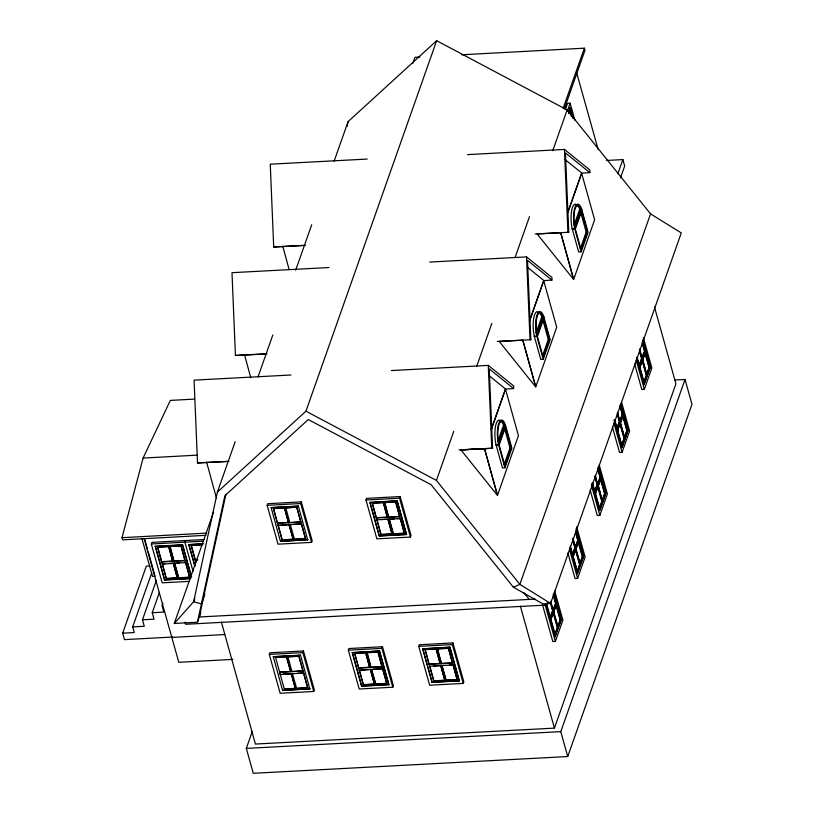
<?xml version="1.0" encoding="UTF-8"?>
<svg xmlns="http://www.w3.org/2000/svg" width="814" height="814" viewBox="0 0 814 814"><rect width="100%" height="100%" fill="white"/><g stroke="black" fill="none" stroke-linecap="round" stroke-linejoin="round"><path stroke-width="1.22" d="M488.99 375.59L505.565 389L491.259 429.568L505.423 389.092L513.624 388.573L513.695 385.948L488.278 365.384L391.381 370.563M529.487 321.092L543.691 280.606L551.892 280.087L551.973 277.462L526.546 256.898L429.65 262.077M567.816 212.444L581.603 173.138L589.804 172.619L589.885 170.004L564.458 149.43L467.562 154.619M235.165 441.727L217.399 492.083L193.61 601.75L174.267 623.463L197.456 622.222L200.844 612.637M197.456 622.222L224.888 495.726L308.282 419.536L431.155 484.737L513.42 587.25L542.846 603.825L550.569 603.408L681.277 232.926L650.549 213.889L567.134 109.941L436.65 40.7L348.097 121.612L334.137 161.172M225.926 494.22L199.298 616.992L535.174 599.104M347.029 126.536L348.097 121.612M206.084 535.317L122.619 539.845L122.019 537.688L143.101 458.079L170.34 400.407L194.373 399.104M206.624 462.25L216.575 498.453M244.536 354.782L250.793 377.828M282.804 246.306L289.062 269.342M543.691 280.606L556.705 327.197L535.785 386.843L522.792 340.171L499.196 341.412L535.663 386.853L522.792 340.171M581.603 173.138L594.617 219.729L573.697 279.385L560.704 232.712L537.108 233.954L573.575 279.385L560.704 232.712M189.56 581.359L162.21 582.834L151.323 543.986L151.903 542.358L204.121 539.54M172.731 637.026L124.491 639.631L122.68 633.16L146.327 566.137L149.796 565.944M190.629 578.612L164.632 580.016L155.311 546.265L182.54 544.8L191.595 577.146M169.668 563.41L173.351 563.207L177.371 578.032L166.331 578.632L157.611 547.028L168.651 546.438L172.639 561.365M122.68 633.16L134.269 632.539L132.682 626.892L151.689 573.025M157.611 547.028L161.599 561.955L184.971 560.693L180.983 545.777L169.943 546.367L173.962 561.192L172.68 561.263L168.651 546.438M132.682 626.892L144.282 626.261L142.47 619.8L156.4 580.301M164.764 563.675L162.2 564.112L185.684 562.545L189.703 577.37L178.663 577.96L174.572 563.349L173.28 563.41L177.371 578.032M142.47 619.8L154.06 619.179L152.249 612.718L159.422 592.368M164.632 580.016L155.311 546.265M166.331 578.632L162.312 563.807M173.931 561.294L169.943 546.367M174.532 563.451L179.548 562.881M189.703 577.37L180.983 545.777M191.188 576.149L182.54 544.8M162.871 603.235L162.027 605.626L163.838 612.087L152.249 612.718M185.47 540.547L184.89 542.175L193.05 571.316M194.841 566.229L188.807 544.658L202.493 543.721M178.663 577.96L174.644 563.146M195.808 562.199L191.178 545.227L202.218 544.627M257.997 376.984L272.802 335.022M295.645 270.279L311.721 224.725M195.879 561.996L191.178 545.227M174.267 623.463L213.563 512.098M171.846 637.433L224.735 634.544M194.882 598.148L193.61 601.75L201.434 603.866L204.823 594.271M412.8 63.299L414.916 57.306L419.973 57.031M267.145 505.331L267.725 503.703L301.292 501.892L312.169 540.74L311.599 542.368L278.032 544.179L267.145 505.331L300.712 503.53L301.292 501.892M271.133 507.61L298.362 506.145L271.133 507.61L280.454 541.361L307.763 539.692L280.454 541.361M217.399 492.083L305.952 411.182L436.65 40.7M289.072 524.867L293.203 539.377L282.163 539.977L273.433 508.374L284.473 507.783L288.461 522.71M273.433 508.374L277.421 523.3L300.793 522.049L296.805 507.122L285.694 507.916L296.805 507.122M287.953 524.623L278.032 525.457L301.506 523.89L292.918 524.358M285.765 507.712L289.784 522.537L288.502 522.608L284.473 507.783M282.163 539.977L278.134 525.152M289.753 522.639L300.895 521.733M290.354 524.796L294.485 539.306L305.525 538.715L301.506 523.89M294.485 539.306L305.596 538.512M269.302 654.425L269.872 652.797L303.439 650.986L314.326 689.834L313.746 691.462L280.179 693.274L269.302 654.425L302.869 652.625L303.439 650.986M273.28 656.705L300.508 655.239L273.28 656.705L282.611 690.455L309.91 688.786L282.611 690.455M275.59 657.468L286.63 656.878L275.59 657.468L284.31 689.071L295.35 688.471L291.32 673.646L282.743 674.114M674.887 380.006L685.032 379.466L691.981 404.375L567.734 756.552L253.266 773.3L246.316 748.392L252.228 731.623M297.517 673.32L303.653 672.985L280.179 674.552L279.68 672.089L290.72 671.499L286.63 656.878M287.912 656.806L298.952 656.216L287.912 656.806L291.941 671.631L303.052 670.828L298.952 656.216M284.31 689.071L295.421 688.268M292.501 673.89L296.632 688.4L307.672 687.81L303.653 672.985M296.632 688.4L307.743 687.606M303.052 670.828L279.578 672.395M365.995 500.01L366.575 498.372L400.142 496.56L411.019 535.409L410.449 537.047L376.882 538.848L365.995 500.01L399.562 498.199L400.142 496.56M369.912 502.482L397.212 500.814L406.532 534.564L379.304 536.029L369.912 502.482L397.212 500.814M384.34 519.424L388.024 519.23L392.043 534.055L381.003 534.645L372.283 503.052L383.323 502.452L387.311 517.378M372.283 503.052L376.272 517.979L399.643 516.717L395.655 501.79L384.615 502.391L388.634 517.205L387.352 517.277L383.323 502.452M379.304 536.029L369.983 502.279M381.003 534.645L376.984 519.82L400.356 518.569L397.904 518.701M388.604 517.307L384.615 502.391M389.204 519.464L394.22 518.894M392.043 534.055L387.952 519.434L389.245 519.363L393.335 533.984L404.375 533.384L395.655 501.79M348.341 650.172L348.921 648.534L382.488 646.723L393.366 685.571L392.796 687.209L359.228 689.01L348.341 650.172L381.908 648.361L382.488 646.723M393.335 533.984L389.316 519.159M352.259 652.645L379.558 650.976L388.889 684.727L361.65 686.192L352.259 652.645L379.558 650.976M374.399 684.218L370.37 669.393L374.399 684.218L363.359 684.808L354.629 653.215L365.669 652.614L369.658 667.541M404.375 533.384L400.356 518.569M354.629 653.215L358.618 668.141L381.99 666.88L378.001 651.953L366.961 652.543L370.981 667.368M367.918 669.525L359.228 670.288L382.702 668.721L372.883 669.25M369.698 667.439L365.669 652.614M563.217 108.12L584.36 48.179L461.701 54.782M564.244 109.076L584.961 50.326L584.36 48.179M361.65 686.192L352.33 652.441M565.465 109.249L567.551 103.337L570.126 103.195L574.888 120.197M363.359 684.808L359.33 669.983M550.569 603.408L519.851 584.371L436.426 480.423L453.774 431.267M476.617 366.524L491.839 323.362M515.109 257.417L529.487 216.646M552.747 150.702L567.134 109.941M370.95 667.47L366.961 652.543M567.205 111.477L570.126 103.195M371.55 669.627L375.681 684.147L386.721 683.546L382.702 668.721M386.721 683.546L378.001 651.953M568.62 111.335L570.166 107.855L573.178 118.641M568.559 112.525L570.166 107.855M568.477 113.675L569.708 110.175L571.418 116.27M529.527 321.082L543.844 280.515L527.269 267.104M567.867 212.423L581.756 173.056L565.181 159.646M418.783 646.367L419.352 644.739L452.92 642.928L463.807 681.776L463.227 683.404L429.66 685.215L418.783 646.367L452.35 644.566L452.92 642.928M422.69 648.85L449.989 647.181L459.32 680.931L432.092 682.397L422.69 648.85L449.989 647.181M497.751 441.554L503.54 425.162L502.981 423.809A14.967 4.538 87 0 0 499.684 421.611M536.029 333.068L541.809 316.687L541.249 315.333A14.967 4.538 87 0 0 537.952 313.125M574.348 224.44L579.721 209.218L579.161 207.865A14.967 4.538 87 0 0 575.864 205.667M433.445 665.994L440.801 665.598L444.831 680.412L433.791 681.013L425.071 649.419L436.111 648.819L440.099 663.746M504.822 425.101L498.626 442.663L498.27 440.73A14.967 4.538 87 0 1 499.084 424.389A14.967 4.538 87 0 1 504.263 423.748L504.822 425.101L503.54 425.162M543.101 316.615L536.904 334.178L536.548 332.244A14.967 4.538 87 0 1 537.362 315.913A14.967 4.538 87 0 1 542.541 315.262L543.101 316.615L541.809 316.687M581.013 209.157L574.816 226.709L574.46 224.786A14.967 4.538 87 0 1 575.274 208.445A14.967 4.538 87 0 1 580.453 207.794L581.013 209.157L579.721 209.218M498.565 444.759L496.072 444.892L498.565 444.759L505.484 425.152A16.331 4.955 87 0 0 498.789 423.311A16.331 4.955 87 0 0 498.565 444.759L504.975 467.775L502.472 467.908L496.072 444.892A16.331 4.955 87 0 1 495.268 427.838A16.331 4.955 87 0 1 499.531 420.187M425.071 649.419L429.059 664.336L452.421 663.084L448.433 648.158L437.393 648.748L441.422 663.573M440.13 663.644L436.111 648.819M504.09 464.753L509.991 447.975L504.517 428.276M542.368 356.267L548.27 339.489L542.785 319.79M580.28 248.809L586.182 232.021L580.697 212.322M511.284 447.904L504.955 465.883L499.155 445.024L505.484 427.045L511.284 447.904L509.991 447.975M549.552 339.418L543.233 357.397L537.423 336.538L543.752 318.559L549.552 339.418L548.27 339.489M587.464 231.959L581.145 249.939L575.335 229.08L581.664 211.101L587.464 231.959L586.182 232.021M504.975 467.775L511.874 448.168L505.463 425.152M543.243 359.289L550.142 339.682L543.742 316.666A16.331 4.955 87 0 0 537.057 314.825A16.331 4.955 87 0 0 536.843 336.284L543.243 359.289L540.75 359.422L534.34 336.416A16.331 4.955 87 0 1 533.536 319.353A16.331 4.955 87 0 1 537.8 311.701M581.155 251.831L588.054 232.214L581.654 209.208A16.331 4.955 87 0 0 574.969 207.367A16.331 4.955 87 0 0 574.755 228.815L581.155 251.831L578.662 251.964L572.252 228.948A16.331 4.955 87 0 1 571.448 211.894A16.331 4.955 87 0 1 575.712 204.233M432.092 682.397L422.761 648.646M433.791 681.013L429.761 666.188L453.133 664.926L449.45 665.13M441.381 663.675L437.393 648.748M441.982 665.832L446.113 680.351L457.153 679.751L453.133 664.926M457.153 679.751L448.433 648.158M617.846 173.82L622.873 159.585L606.41 160.47M620.492 177.91L624.674 166.046L622.873 159.585M650.549 213.889L519.851 584.371L513.42 587.25M547.344 602.665L546.499 605.056L185.653 624.277L185.053 622.13M550.223 602.187L552.604 610.714L550.142 617.714L555.85 602.859L553.378 609.869M575.142 546.855L578.093 539.824L572.374 554.68L574.847 547.669L572.802 540.364M597.863 483.791L600.335 476.78L594.617 491.636L597.089 484.635L595.044 477.319M620.095 420.746L622.568 413.746L616.859 428.602L619.332 421.591L617.277 414.285M642.266 356.573L644.81 350.702L639.092 365.557L641.564 358.557L639.519 351.241M573.066 538.308L575.172 547.649L572.781 539.122M639.794 349.186L641.89 358.536L639.499 350.01M552.798 614.031L550.742 619.871L556.45 605.016L555.85 602.859M553.917 610.876L555.972 605.046L560.063 619.658L557.916 626.648L560.388 619.647L553.306 594.342M573.392 555.667L575.457 549.826L579.548 564.448L577.401 571.428L579.873 564.428L575.773 549.806L576.22 548.982M596.459 490.293L597.69 486.782L601.79 501.404L599.318 508.414L595.563 495.014M601.729 499.369L597.985 485.968L600.04 480.128M621.214 444.149L617.46 430.748L619.515 424.918M620.634 421.764L623.178 415.903L622.568 413.746M640.109 366.544L642.175 360.704L646.265 375.325L643.793 382.326L639.702 367.714L645.41 352.859L644.81 350.702M642.46 359.89L644.515 354.049M546.703 604.293L555.158 634.472L557.631 627.462L553.53 612.85L553.988 612.026M592.551 483.089L599.633 508.394L602.106 501.383L598.3 485.948L602.401 500.569L604.873 493.569L597.781 468.264M614.794 420.055L621.876 445.35L624.348 438.349L620.258 423.728L620.706 422.904M637.026 357.01L644.118 382.315L646.591 375.305L642.49 360.694L642.938 359.859M577.075 571.448L572.985 556.827L578.693 541.982L578.093 539.824M595.543 493.772L600.936 478.937L600.335 476.78M617.46 430.748L623.178 415.903M555.25 633.323L557.305 627.482L553.551 614.082M579.833 563.624L582.305 556.623L578.215 542.002L575.742 549.012L579.833 563.624L582.631 556.603L575.539 531.308M602.075 500.59L604.548 493.579L600.793 480.179M621.56 445.37L624.023 438.37L620.268 424.969M622.69 415.923L626.79 430.545L624.318 437.545L620.563 424.145M645.268 354.1L649.023 367.501L646.55 374.511L642.806 361.111M620.024 405.23L627.106 430.525L624.633 437.535L620.543 422.914M642.256 342.185L649.348 367.49L646.876 374.491L642.785 359.869M554.059 593.121L561.446 619.474L555.026 636.772L561.121 619.495L554.08 594.332M575.966 528.886L583.689 556.44L577.268 573.738L583.363 556.461L576.312 531.298M599.918 509.544L605.606 493.416L598.219 467.063M620.461 404.019L627.838 430.382L621.743 447.659L614.031 420.095M642.684 339.764L650.406 367.318L643.986 384.615L650.081 367.338L643.029 342.175M598.544 467.043L605.921 493.396L599.826 510.673L592.114 483.119M620.777 403.998L628.164 430.362L622.069 447.639L614.346 420.085M542.602 605.138L552.808 641.554L555.382 641.412L562.901 620.115L554.731 590.984M567.907 553.021L575.05 578.52L577.625 578.378L585.134 557.081L576.638 526.729M590.15 489.987L597.283 515.476L599.857 515.333L607.376 494.037L599.216 464.906M612.382 426.943L619.525 452.442L622.1 452.299L629.619 431.003L621.458 401.862M634.625 363.909L641.768 389.397L644.342 389.255L651.851 367.959L643.355 337.617M221.377 622.11L255.423 744.057L554.436 728.123L675.915 383.801L654.466 306.97M567.734 756.552L560.785 731.633L685.032 379.466M367.165 159.056L270.258 164.194L273.697 246.978L304.924 245.431M273.697 246.978L305.158 245.309M535.215 233.974L568.762 232.275L565.425 152.9L589.804 172.619M328.897 267.541L231.99 272.68L235.429 355.464L266.656 353.917M235.429 355.464L266.89 353.795M497.303 341.432L530.85 339.743L527.513 260.358L551.892 280.087M290.985 375L194.078 380.138L197.517 462.932L228.744 461.375M143.101 458.079L197.487 455.128M197.517 462.932L228.744 461.355M459.035 449.918L492.572 448.229L489.245 368.844L513.624 388.573M460.928 449.898L484.523 448.656L497.395 495.339L460.928 449.898L492.572 448.229M273.362 508.587L284.401 507.987M372.212 503.256L383.252 502.655M384.544 502.594L395.584 501.994M277.533 522.995L288.573 522.405M376.383 517.673L387.423 517.073M388.705 517.002L399.745 516.412M290.394 524.694L289.102 524.765L293.203 539.377M122.019 537.688L206.746 533.099M151.323 543.986L203.541 541.178M155.24 546.469L182.468 545.004M188.807 544.658L203.653 543.854M282.234 539.774L293.274 539.173M381.084 534.442L392.124 533.852M393.406 533.781L404.446 533.18M157.54 547.232L168.579 546.642M169.872 546.57L180.912 545.98M191.107 545.431L202.147 544.831M379.375 535.826L406.613 534.36M161.711 561.65L172.751 561.06M174.033 560.988L185.073 560.388M195.279 559.839L197.731 559.706M195.167 560.144L197.619 560.012M166.402 578.428L177.442 577.828M178.734 577.757L189.774 577.167M164.703 579.812L190.7 578.408M232.946 659.381L178.795 662.301L144.22 538.899M354.558 653.418L365.598 652.818M366.89 652.747L377.93 652.156M425 649.623L436.039 649.023M437.322 648.951L448.361 648.361M358.73 667.826L369.77 667.236M371.052 667.165L382.092 666.574M429.161 664.031L440.201 663.441M441.493 663.369L452.533 662.779M363.431 684.605L374.471 684.004M375.753 683.943L386.792 683.343M433.862 680.809L444.902 680.209M446.184 680.148L457.224 679.548M361.721 685.988L388.96 684.523M432.163 682.193L459.391 680.728M246.316 748.392L560.785 731.633M568.762 232.275L567.928 232.224L564.458 149.43M530.85 339.743L530.016 339.682L526.546 256.898M305.952 411.182L436.426 480.423M523.799 592.653L529.232 599.419M576.77 73.189L598.178 149.603M642.277 343.416L644.332 350.732M639.468 349.206L641.513 356.522M569.841 107.875L572.527 117.46M569.383 110.195L570.411 113.848M637.047 358.252L639.092 365.557M636.924 358.241L644.312 384.595M636.935 359.452L643.986 384.615M636.182 360.124L644.342 389.255M620.044 406.461L622.089 413.766M617.551 412.23L619.647 421.571L617.266 413.044M617.572 413.461L619.617 420.777M617.338 428.571L617.948 430.728M614.814 421.286L616.859 428.602M613.939 423.168L622.1 452.299M597.802 469.505L599.847 476.811M595.309 475.274L597.415 484.615L595.024 476.088M595.329 476.505L597.374 483.811M595.105 491.615L595.706 493.762M592.226 483.109L594.617 491.636M592.124 484.34L599.175 509.493M591.361 484.991L599.857 515.333M575.559 532.539L577.604 539.845M576.058 548.992L580.158 563.614M572.751 538.329L574.796 545.634M572.863 554.649L573.463 556.807M570.309 546.133L577.401 571.428M570.329 547.364L572.374 554.68M570.207 547.364L577.594 573.717M570.217 548.575L577.268 573.738M569.464 549.246L577.625 578.378M553.317 595.583L555.372 602.889M550.834 601.353L552.93 610.693L550.539 602.167M553.825 612.026L557.916 626.648M550.508 601.363L552.899 609.889M553.846 613.268L557.6 626.668M550.62 617.694L551.22 619.841M546.286 604.405L555.351 636.762M545.97 604.426L555.026 636.772M545.187 604.995L555.382 641.412M520.39 606.176L554.436 728.123M452.35 644.566L463.227 683.404M449.918 647.384L459.32 680.931M452.421 663.084L453.022 665.231M399.562 498.199L410.449 537.047M397.14 501.017L406.532 534.564M442.022 665.73L446.113 680.351M440.73 665.801L444.831 680.412M381.908 648.361L392.796 687.209M379.487 651.18L388.889 684.727M381.99 666.88L382.59 669.037M371.591 669.525L375.681 684.147M300.712 503.53L311.599 542.368M298.362 506.145L307.692 539.896M296.734 507.326L305.525 538.715M302.869 652.625L313.746 691.462M300.508 655.239L309.839 688.99M298.88 656.42L307.672 687.81M286.559 657.081L290.649 671.703M291.249 673.86L295.35 688.471M188.879 544.454L194.912 566.015M144.882 539.804L147.599 549.521M148.28 551.943L155.077 576.22L152.503 576.363L141.962 538.736M505.453 389.011L518.437 435.683L497.517 495.329L484.523 448.656M488.278 365.384L491.748 448.168M543.762 316.666L536.843 336.284L534.34 336.416L536.843 336.284L543.742 316.666M581.674 209.208L574.755 228.815L572.252 228.948L574.755 228.815L581.654 209.208"/></g></svg>
